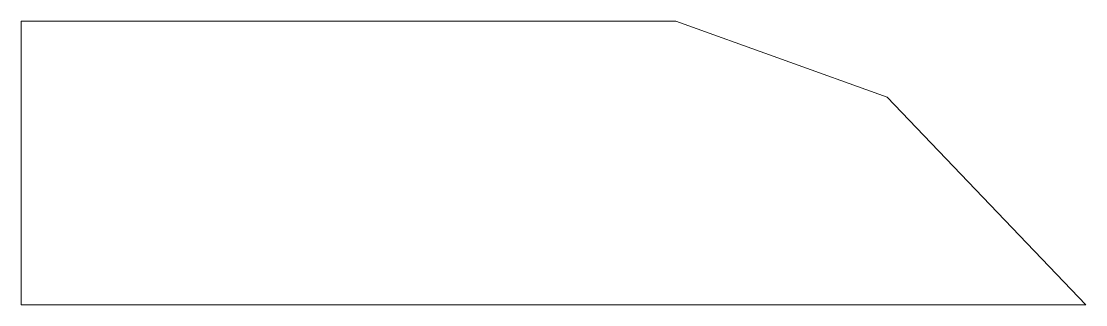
# Model space of a CAD drawing. Extents: x -11.9 to 14.5, y -2.6 to 4.4.
import ezdxf

# ---------------------------------------------------------------- set-up
doc = ezdxf.new("R2010")
doc.units = 0
doc.layers.add('s001-#def-active-grp', color=7, linetype='CONTINUOUS')

msp = doc.modelspace()

# ---------------------------------------------------------------- linework, layer by layer
at = {"layer": 's001-#def-active-grp', "color": 7, "linetype": 'CONTINUOUS', "lineweight": 5, "true_color": 0x000000}
msp.add_lwpolyline([(-11.909, 4.439), (-11.909, -2.601), (14.491, -2.601), (9.57, 2.556), (4.327, 4.439), (-11.909, 4.439)], dxfattribs=at)

doc.saveas('drawing.dxf')
